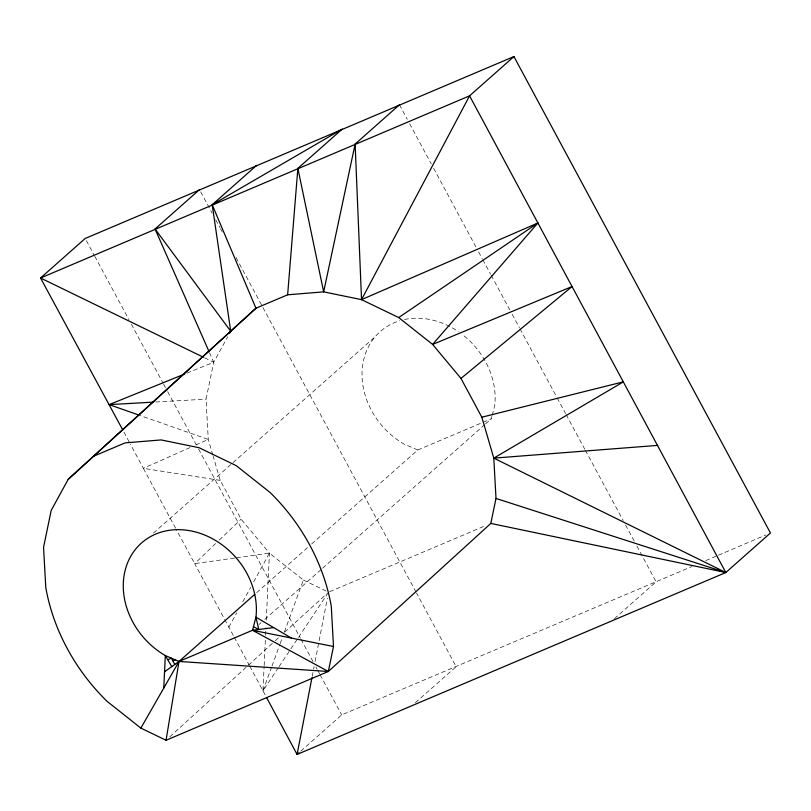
<?xml version="1.0" encoding="UTF-8"?>
<svg xmlns="http://www.w3.org/2000/svg" width="811" height="811" viewBox="0 0 811 811"><rect width="100%" height="100%" fill="white"/><g stroke="black" fill="none" stroke-linecap="round" stroke-linejoin="round"><path stroke-width="0.61" stroke-dasharray="4.05 3.04" d="M278.315 667.727L262.967 690.82L264.092 666.824M264.153 665.557L265.339 640.295M265.582 635.246L265.937 627.673M266.292 620.091L269.445 553.163L241.09 519.172L220.227 480.396L213.202 456.309M312.215 676.404L313.411 670.21M313.654 668.974L314.141 666.5M315.094 661.543L327.35 598.376M212.847 455.113L208.275 439.461L206.055 399.154L213.719 362.243L227.698 336.768M485.586 423.859L491.273 418.821L491.902 416.428M492.206 415.242L494.71 405.693A72.96 61.089 48.5 0 0 462.483 334.629M262.967 690.82L271.563 667.24M271.989 666.064L279.724 644.857M280.15 643.67L282.299 637.781M284.448 631.891L303.365 580.027L269.445 553.163L235.798 557.877M228.854 627.197L236.731 612.832M242.783 601.782L250.66 587.417M253.691 581.892L269.445 553.163M279.014 666.683L290.176 649.895M290.875 648.841L297.85 638.348M298.549 637.304L328.546 592.182M215.604 543.583L194.67 563.635L224.049 618.276M219.244 540.096L241.09 519.172M169.793 736.854L274.382 641.542M275.314 640.69L279.055 637.284M284.661 632.185L326.681 593.885M153.441 533.101L375.138 336.758M256.702 592.638L307.856 547.324M311.647 543.968L417.756 449.993L491.273 418.821M259.155 624.389L261.051 622.716M264.842 619.361L321.683 569.018M322.636 568.176L484.643 424.69M300.8 751.138L341.715 714.896L691.925 566.544M415.384 702.701L456.167 666.683L416.59 593.125M614.434 618.651L656.129 581.842L636.939 546.168M190.058 447.56L143.354 468.322L130.389 444.164M195.745 445.026L208.275 439.461L140.212 415.536M705.783 560.624L717.329 555.687M718.485 555.19L765.827 534.966M329.712 591.695L485.029 525.873M186.996 373.07L213.719 362.243L209.633 352.978M234.551 558.049L194.67 563.635L176.169 529.279M155.722 402.003L206.055 399.154M220.227 480.396L143.354 468.322L175.571 528.174M417.756 449.993L404.071 444.093A72.96 61.089 48.5 0 1 362.051 376.74A72.96 61.089 48.5 0 1 399.722 320.73M303.365 580.027L326.357 591.128M204.605 357.813L213.719 362.243M399.468 104.781L407.264 119.278M409.656 123.728L431.249 163.863M433.642 168.313L476.219 247.456M478.622 251.917L482.221 258.597M482.819 259.713L490.614 274.209M491.213 275.324L509.805 309.873M512.207 314.333L519.405 327.705M520.003 328.82L556.579 396.812M557.177 397.927L565.581 413.529M566.179 414.644L584.772 449.203M585.37 450.318L623.152 520.53M625.545 524.991L634.547 541.718M200.702 191.852L212.097 213.029M215.696 219.72L219.893 227.526M220.491 228.641L222.295 231.987M236.082 257.614L415.982 592.01M86.392 240.695L94.177 255.171M94.775 256.276L128.939 319.727M131.331 324.177L162.96 382.914M163.548 384.008L167.096 390.588M167.684 391.693L196.161 444.56M198.553 449.01L300.384 638.135M300.982 639.25L312.965 661.502M315.966 667.058L317.162 669.288M317.76 670.403L319.554 673.738M320.152 674.853L341.715 714.896M224.657 619.391L233.639 636.128M234.237 637.243L249.2 665.142M249.798 666.257L265.359 695.28M123.901 432.081L129.79 443.07M404.436 319.514A72.96 61.089 48.5 0 1 458.377 331.648"/><path stroke-width="1.22" d="M163.781 688.052L165.322 655.541A72.96 61.089 48.5 0 1 126.04 567.153A72.96 61.089 48.5 0 1 203.216 534.459A72.96 61.089 48.5 0 1 255.952 617.141L258.78 629.488L273.652 627.592M287.641 294.798L323.66 291.869L361.534 299.634L398.698 317.557L432.618 344.432L460.972 378.423L481.835 417.199L493.787 458.134L496.008 498.441L490.817 523.419L328.323 671.488L166.052 740.261L140.861 728.106L106.951 701.231A186.256 155.955 48.5 0 1 45.781 587.529L43.561 547.232L51.225 510.312L68.236 479.301L255.952 308.221L287.641 294.798L297.86 168.384L342.272 129.05L212.188 204.737L230.729 331.223L229.523 333.443M166.052 740.261L179.008 661.441L254.806 594.311M311.971 677.641L297.079 754.433L725.815 572.525L770.45 532.989L513.921 56.567L85.185 238.475L40.55 278.011L122.725 429.891M164.552 671.792L171.78 666.622L165.322 655.541L179.008 661.441L328.323 671.488L333.503 646.509L331.283 606.212A186.256 155.955 48.5 0 0 270.124 492.51L236.204 465.636L199.04 447.702L161.166 439.937L125.147 442.867L93.447 456.289M399.468 104.781L355.127 144.054L323.66 291.869L297.86 168.384M171.78 666.622L179.008 661.441L252.525 630.269L255.952 617.141L291.342 638.054L333.503 646.509M490.817 523.419L725.815 572.525L537.886 222.995L361.534 299.634L469.579 95.83L513.921 56.567M140.861 728.106L179.008 661.441M203.46 357.256L40.55 278.011L469.579 95.83L537.886 222.995L432.618 344.432L572.13 286.506L460.972 378.423M68.236 479.301L255.952 308.221L212.188 204.737L256.611 165.393M209.126 351.812L155.053 228.996L199.506 189.622M298.945 752.79L297.079 754.433L266.555 697.511M398.698 317.557L537.886 222.995M496.008 498.441L725.815 572.525L493.787 458.134L623.446 381.819L481.835 417.199M167.755 659.728L171.435 658.177L172.865 660.833L175.247 659.819M139.016 415.12L109.161 404.628L184.675 374.013M328.323 671.488L252.525 630.269L258.78 629.488L253.448 626.731M493.787 458.134L657.792 445.381M109.161 404.628L153.208 402.144M252.525 630.269L291.342 638.054M155.053 228.996L230.729 331.223M172.865 660.833L174.74 664.31M355.127 144.054L361.534 299.634"/></g></svg>
